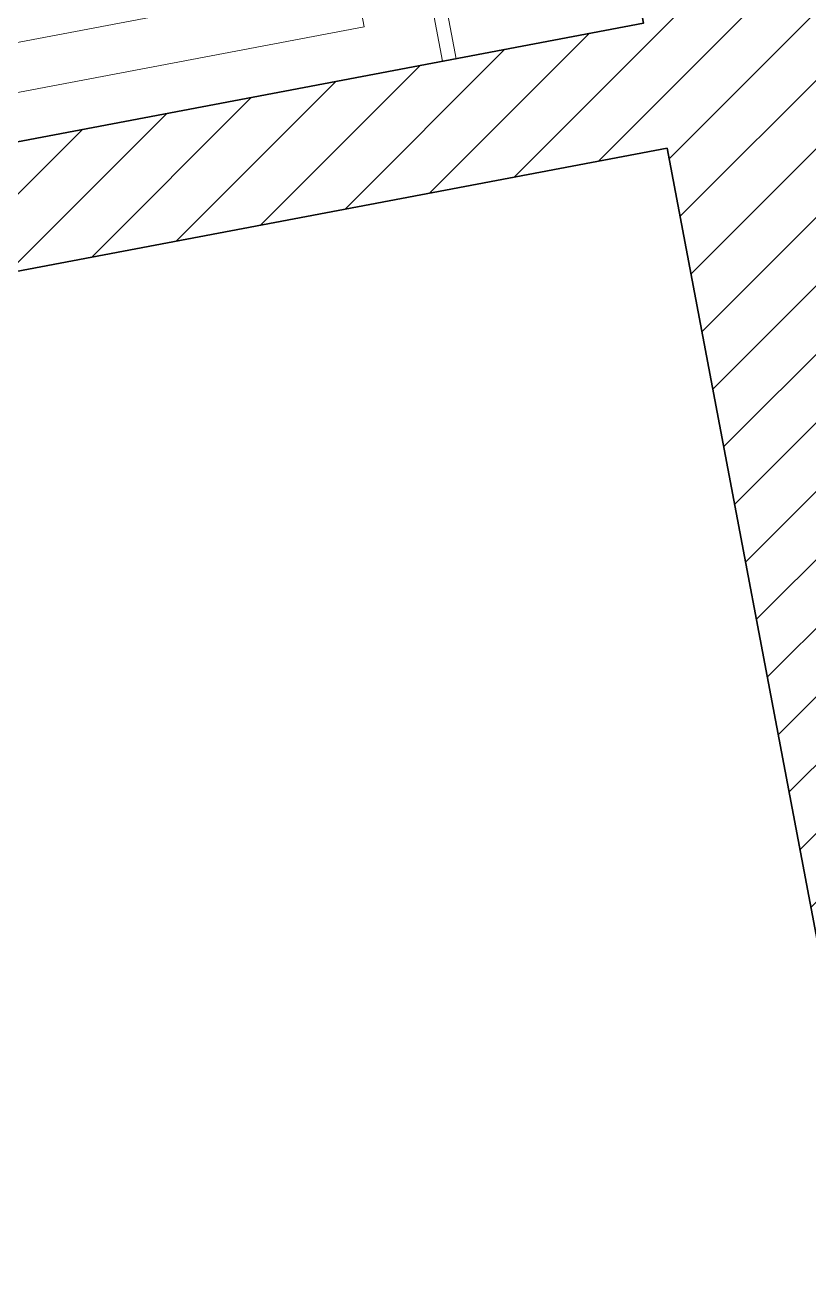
# Model space of a CAD drawing. Header units: centimetres. Extents: x 43491 to 84569, y -30699 to -11680.
# Drawn here: x 44728.9 to 44840, y -26504.3 to -26325.3 of the extents above; entities that cross this region are included whole.
import ezdxf

# ---------------------------------------------------------------- set-up
doc = ezdxf.new("R2010")
doc.units = ezdxf.units.CM
doc.header["$LTSCALE"] = 50.8
doc.linetypes.add('prelem_vmc', pattern=[0.222222, 0.111111, -0.111111])
doc.layers.add('0-PROJET-DESSINS CRÉES', color=7, linetype='Continuous', lineweight=9)
doc.layers.add('0-PROJET-MUR BETON', color=7, linetype='Continuous', lineweight=35)

# ---------------------------------------------------------------- blocks, each defined once
blk = doc.blocks.new('Groupe-262-1')
at = {"layer": '0-PROJET-DESSINS CRÉES', "color": 7, "linetype": 'Continuous', "lineweight": 13, "flags": 128}
for points in [[(5941.33, -48313.75), (5960.04, -48412.52), (5753.7, -48451.6), (5735, -48352.83)], [(5935.76, -48321.93), (5951.86, -48406.95), (5752.4, -48444.72), (5736.3, -48359.71)]]:
    blk.add_lwpolyline(points, close=True, dxfattribs=at)
at = {"layer": '0-PROJET-DESSINS CRÉES', "color": 7, "linetype": 'prelem_vmc', "lineweight": 13, "flags": 128}
blk.add_lwpolyline([(5951.86, -48406.95), (5836.03, -48340.82), (5752.4, -48444.72)], dxfattribs=at)

msp = doc.modelspace()

# ---------------------------------------------------------------- hatches: boundary and pattern name
at = {"layer": '0-PROJET-MUR BETON', "linetype": 'Continuous', "lineweight": 5}
h = msp.add_hatch(dxfattribs=at)
h.set_pattern_fill('hachure A', style=0, pattern_type=2)
h.set_pattern_definition([(45, (38816.9114, 22086.9576), (5.2916667, -4.4097222), [])])
h.paths.add_polyline_path([(44877.82, -26168.9), (44881.17, -26186.58), (44816.07, -26198.91), (44839.14, -26320.76), (44904.25, -26308.44), (44907.6, -26326.12), (44842.49, -26338.45), (44907.42, -26681.3), (44970.16, -26669.42), (44974.01, -26689.75), (44911.27, -26701.64), (44976.14, -27044.2), (45038.88, -27032.32), (45042.74, -27052.65), (44980, -27064.53), (45054.11, -27455.87), (45116.85, -27443.99), (45120.7, -27464.32), (45057.96, -27476.2), (45154.22, -27984.5), (45216.96, -27972.61), (45220.81, -27992.95), (45158.07, -28004.83), (45188.36, -28164.81), (45251.1, -28152.93), (45254.96, -28173.27), (45192.22, -28185.15), (45313.36, -28824.85), (45376.1, -28812.96), (45379.82, -28832.61), (44710.67, -28959.34), (44712.9, -28938.56), (44759.11, -28929.81), (44731.28, -28782.81), (44680.76, -28792.38), (44682.99, -28771.6), (44727.55, -28763.16), (44288.24, -26443.41), (44232.41, -26453.99), (44234.42, -26435.29), (44284.89, -26425.73), (44227.19, -26121.01), (44164.59, -26132.86), (44166.6, -26114.16), (44797.74, -25994.64), (44801.08, -26012.32), (44781.43, -26016.04), (44812.72, -26181.23)])
h.paths.add_polyline_path([(44557.15, -26374.17), (44816.54, -26325.04), (44758.84, -26020.32), (44499.45, -26069.45)])
h.paths.add_polyline_path([(44535.57, -26378.26), (44477.86, -26073.54), (44239.96, -26118.59), (44297.67, -26423.31)])
h.paths.add_polyline_path([(44997.7, -28700.46), (44991.36, -28701.66), (44993.48, -28712.8), (45259.2, -28662.48), (44819.89, -26342.73), (44560.5, -26391.85)])
h.paths.add_polyline_path([(44978.23, -28715.69), (44538.92, -26395.94), (44301.02, -26440.99), (44738.22, -28749.6), (44731.88, -28750.8), (44733.99, -28761.95)])
h.paths.add_polyline_path([(45290.76, -28829.13), (45262.92, -28682.13), (44744.05, -28780.4), (44771.89, -28927.39)])

# ---------------------------------------------------------------- linework, layer by layer
at = {"layer": '0-PROJET-DESSINS CRÉES', "color": 7, "linetype": 'Continuous', "lineweight": 13, "flags": 128}
msp.add_lwpolyline([(44732.31, -26025.35), (44790.01, -26330.07), (44788.05, -26330.44), (44730.34, -26025.72)], close=True, dxfattribs=at)
at = {"layer": '0-PROJET-MUR BETON', "flags": 128}
for points in [[(44557.15, -26374.17), (44816.54, -26325.04), (44758.84, -26020.32), (44499.45, -26069.45)], [(44997.7, -28700.46), (44991.36, -28701.66), (44993.48, -28712.8), (45259.2, -28662.48), (44819.89, -26342.73), (44560.5, -26391.85)]]:
    msp.add_lwpolyline(points, close=True, dxfattribs=at)

# ---------------------------------------------------------------- block references
at = {"layer": '0-PROJET-DESSINS CRÉES', "color": 7}
msp.add_blockref('Groupe-262-1', (38816.91, 22086.96), dxfattribs=at)

doc.saveas('drawing.dxf')
